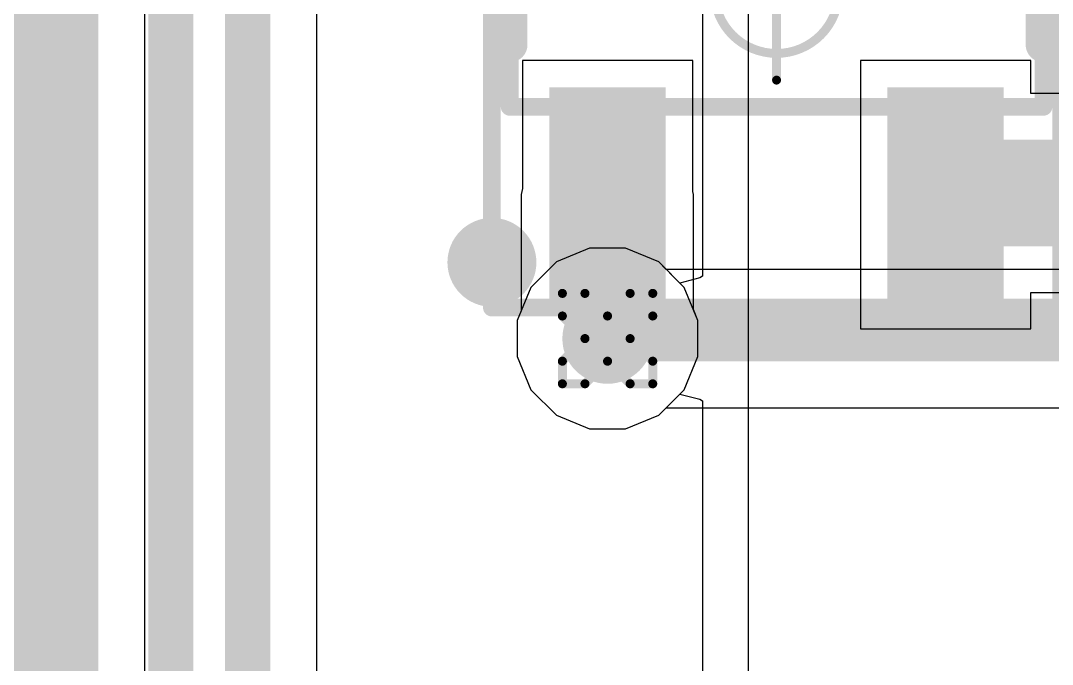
# Model space of a CAD drawing. Header units: inches. Extents: x -13 to 356, y -4 to 120.
# Drawn here: x 3.15 to 8.95, y 11.35 to 14.96 of the extents above; entities that cross this region are included whole.
import ezdxf

# ---------------------------------------------------------------- set-up
doc = ezdxf.new("R2010")
doc.units = ezdxf.units.IN
for name, color, linetype in [('Bottom Layer', 5, 'Continuous'), ('Drill Drawing', 1, 'Continuous'), ('GND', 16, 'Continuous'), ('Mechanical 13', 56, 'Continuous'), ('Mechanical 15', 56, 'Continuous'), ('POWER', 76, 'Continuous'), ('Top Layer', 1, 'Continuous'), ('Top Overlay', 2, 'Continuous'), ('Top Paste', 8, 'Continuous'), ('Top Solder', 216, 'Continuous'), ('Via Holes', 16, 'Continuous')]:
    doc.layers.add(name, color=color, linetype=linetype)

# ---------------------------------------------------------------- blocks, each defined once
blk = doc.blocks.new('SOT23_3L_23')
at = {"layer": 'Top Layer'}
for points in [[(0.225, 0.625), (-0.225, 0.625), (-0.225, 1.625), (0.225, 1.625)], [(-0.725, -1.643), (-1.175, -1.643), (-1.175, -0.643), (-0.725, -0.643)], [(1.175, -1.643), (0.725, -1.643), (0.725, -0.643), (1.175, -0.643)]]:
    blk.add_hatch(color=1, dxfattribs=at).paths.add_polyline_path(points)
at = {"layer": 'Top Paste'}
for points in [[(0.225, 0.625), (-0.225, 0.625), (-0.225, 1.625), (0.225, 1.625)], [(-0.725, -1.643), (-1.175, -1.643), (-1.175, -0.643), (-0.725, -0.643)], [(1.175, -1.643), (0.725, -1.643), (0.725, -0.643), (1.175, -0.643)]]:
    blk.add_hatch(color=8, dxfattribs=at).paths.add_polyline_path(points)
at = {"layer": 'Top Solder'}
for points in [[(0.3266, 0.5234), (-0.3266, 0.5234), (-0.3266, 1.7266), (0.3266, 1.7266)], [(-0.6234, -1.7446), (-1.2766, -1.7446), (-1.2766, -0.5414), (-0.6234, -0.5414)], [(1.2766, -1.7446), (0.6234, -1.7446), (0.6234, -0.5414), (1.2766, -0.5414)]]:
    blk.add_hatch(color=216, dxfattribs=at).paths.add_polyline_path(points)
at = {"layer": 'Mechanical 13'}
for points in [[(-1.5, 0.65, 0.1, 0.1, 0), (1.5, 0.65, 0.1, 0.1, 0)], [(-1.5, -0.65, 0.1, 0.1, 0), (-1.5, 0.65, 0.1, 0.1, 0)], [(1.5, -0.65, 0.1, 0.1, 0), (1.5, 0.65, 0.1, 0.1, 0)], [(-1.5, -0.65, 0.1, 0.1, 0), (1.5, -0.65, 0.1, 0.1, 0)]]:
    blk.add_lwpolyline(points, format="xyseb", dxfattribs=at)
for points in [[(-1.525, 0.65, 0.05, 0.05, 1), (-1.475, 0.65, 0.05, 0.05, 1)], [(-1.525, 0.65, 0.05, 0.05, 1), (-1.475, 0.65, 0.05, 0.05, 1)], [(1.475, 0.65, 0.05, 0.05, 1), (1.525, 0.65, 0.05, 0.05, 1)], [(1.475, 0.65, 0.05, 0.05, 1), (1.525, 0.65, 0.05, 0.05, 1)], [(-1.525, -0.65, 0.05, 0.05, 1), (-1.475, -0.65, 0.05, 0.05, 1)], [(-1.525, -0.65, 0.05, 0.05, 1), (-1.475, -0.65, 0.05, 0.05, 1)], [(1.475, -0.65, 0.05, 0.05, 1), (1.525, -0.65, 0.05, 0.05, 1)], [(1.475, -0.65, 0.05, 0.05, 1), (1.525, -0.65, 0.05, 0.05, 1)]]:
    blk.add_lwpolyline(points, format="xyseb", close=True, dxfattribs=at)
at = {"layer": 'Mechanical 15'}
for points in [[(-1.6, 1.778, 0.1, 0.1, 0), (1.6, 1.778, 0.1, 0.1, 0)], [(-1.6, -1.778, 0.1, 0.1, 0), (-1.6, 1.778, 0.1, 0.1, 0)], [(1.6, -1.778, 0.1, 0.1, 0), (1.6, 1.778, 0.1, 0.1, 0)], [(0, -0.5, 0.05, 0.05, 0), (0, 0.5, 0.05, 0.05, 0)], [(-0.5, 0, 0.05, 0.05, 0), (0.5, 0, 0.05, 0.05, 0)], [(-1.6, -1.778, 0.1, 0.1, 0), (1.6, -1.778, 0.1, 0.1, 0)]]:
    blk.add_lwpolyline(points, format="xyseb", dxfattribs=at)
for points in [[(-1.625, 1.778, 0.05, 0.05, 1), (-1.575, 1.778, 0.05, 0.05, 1)], [(-1.625, 1.778, 0.05, 0.05, 1), (-1.575, 1.778, 0.05, 0.05, 1)], [(1.575, 1.778, 0.05, 0.05, 1), (1.625, 1.778, 0.05, 0.05, 1)], [(1.575, 1.778, 0.05, 0.05, 1), (1.625, 1.778, 0.05, 0.05, 1)], [(-0.0125, 0.5, 0.025, 0.025, 1), (0.0125, 0.5, 0.025, 0.025, 1)], [(0.35, 0, 0.05, 0.05, 1), (-0.35, 0, 0.05, 0.05, 1)], [(-0.5125, 0, 0.025, 0.025, 1), (-0.4875, 0, 0.025, 0.025, 1)], [(-0.3625, 0, 0.025, 0.025, 1), (-0.3375, 0, 0.025, 0.025, 1)], [(0.3375, 0, 0.025, 0.025, 1), (0.3625, 0, 0.025, 0.025, 1)], [(0.4875, 0, 0.025, 0.025, 1), (0.5125, 0, 0.025, 0.025, 1)], [(-0.0125, -0.5, 0.025, 0.025, 1), (0.0125, -0.5, 0.025, 0.025, 1)], [(-1.625, -1.778, 0.05, 0.05, 1), (-1.575, -1.778, 0.05, 0.05, 1)], [(-1.625, -1.778, 0.05, 0.05, 1), (-1.575, -1.778, 0.05, 0.05, 1)], [(1.575, -1.778, 0.05, 0.05, 1), (1.625, -1.778, 0.05, 0.05, 1)], [(1.575, -1.778, 0.05, 0.05, 1), (1.625, -1.778, 0.05, 0.05, 1)]]:
    blk.add_lwpolyline(points, format="xyseb", close=True, dxfattribs=at)
at = {"layer": 'Top Overlay'}
for points in [[(-1.5, -0.3, 0.2, 0.2, 0), (-1.5, 0.7, 0.2, 0.2, 0)], [(-1.5, 0.7, 0.2, 0.2, 0), (-0.7, 0.7, 0.2, 0.2, 0)], [(0.7, 0.7, 0.2, 0.2, 0), (1.5, 0.7, 0.2, 0.2, 0)], [(1.5, -0.3, 0.2, 0.2, 0), (1.5, 0.7, 0.2, 0.2, 0)]]:
    blk.add_lwpolyline(points, format="xyseb", dxfattribs=at)
for points in [[(-1.55, 0.7, 0.1, 0.1, 1), (-1.45, 0.7, 0.1, 0.1, 1)], [(-1.55, 0.7, 0.1, 0.1, 1), (-1.45, 0.7, 0.1, 0.1, 1)], [(-0.75, 0.7, 0.1, 0.1, 1), (-0.65, 0.7, 0.1, 0.1, 1)], [(0.65, 0.7, 0.1, 0.1, 1), (0.75, 0.7, 0.1, 0.1, 1)], [(1.45, 0.7, 0.1, 0.1, 1), (1.55, 0.7, 0.1, 0.1, 1)], [(1.45, 0.7, 0.1, 0.1, 1), (1.55, 0.7, 0.1, 0.1, 1)], [(-1.55, -0.3, 0.1, 0.1, 1), (-1.45, -0.3, 0.1, 0.1, 1)], [(1.45, -0.3, 0.1, 0.1, 1), (1.55, -0.3, 0.1, 0.1, 1)], [(-1.475, -1.524, 0.25, 0.25, 1), (-1.725, -1.524, 0.25, 0.25, 1)], [(-1.7875, -1.524, 0.125, 0.125, 1), (-1.6625, -1.524, 0.125, 0.125, 1)], [(-1.5375, -1.524, 0.125, 0.125, 1), (-1.4125, -1.524, 0.125, 0.125, 1)]]:
    blk.add_lwpolyline(points, format="xyseb", close=True, dxfattribs=at)

msp = doc.modelspace()

# ---------------------------------------------------------------- hatches: boundary and pattern name
at = {"layer": 'Bottom Layer'}
h = msp.add_hatch(color=5, dxfattribs=at)
edge = h.paths.add_edge_path()
edge.add_arc((6.4534, 13.1762), 0.254, 0, 360)
at = {"layer": 'GND'}
h = msp.add_hatch(color=16, dxfattribs=at)
edge = h.paths.add_edge_path()
edge.add_arc((6.4534, 13.1762), 0.254, 0, 360)
at = {"layer": 'POWER'}
h = msp.add_hatch(color=76, dxfattribs=at)
edge = h.paths.add_edge_path()
edge.add_arc((6.4534, 13.1762), 0.254, 0, 360)
at = {"layer": 'Top Layer'}
for points in [[(8.3534, 13.694), (12.557, 13.694), (12.557, 14.294), (8.3534, 14.294)], [(6.6768, 13.9861), (6.2268, 13.9861), (6.2268, 13.1762), (6.6768, 13.1762)]]:
    msp.add_hatch(color=1, dxfattribs=at).paths.add_polyline_path(points)
h = msp.add_hatch(color=1, dxfattribs=at)
edge = h.paths.add_edge_path()
edge.add_arc((6.4534, 13.1762), 0.254, 0, 360)
at = {"layer": 'Via Holes'}
h = msp.add_hatch(color=7, dxfattribs=at)
edge = h.paths.add_edge_path()
edge.add_arc((6.4534, 13.1762), 0.127, 0, 360)

# ---------------------------------------------------------------- linework, layer by layer
at = {"layer": 'Bottom Layer'}
for p, q in [((4.819, 9.1136), (4.819, 15.6131)), ((6.3524, 13.6842), (6.1657, 13.6069)), ((6.5545, 13.6842), (6.3524, 13.6842)), ((6.7412, 13.6069), (6.5545, 13.6842)), ((6.1657, 13.6069), (6.0228, 13.464)), ((6.7834, 13.5647), (6.7412, 13.6069)), ((9.7075, 13.5647), (6.7834, 13.5647)), ((6.0228, 13.464), (5.9454, 13.2772)), ((5.9454, 13.2772), (5.9454, 13.0751)), ((5.9454, 13.0751), (6.0228, 12.8884)), ((6.0228, 12.8884), (6.1657, 12.7455)), ((6.7412, 12.7455), (6.7834, 12.7877)), ((6.7834, 12.7877), (15.6089, 12.7877)), ((6.1657, 12.7455), (6.3524, 12.6682)), ((6.5545, 12.6682), (6.7412, 12.7455)), ((6.3524, 12.6682), (6.5545, 12.6682))]:
    msp.add_line(p, q, dxfattribs=at)
for points in [[(3.2089, 7.231, 0.254, 0.254, 0), (3.2089, 19.5208, 0.254, 0.254, 0)], [(3.9987, 8.8246, 0.254, 0.254, 0), (3.9987, 15.9528, 0.254, 0.254, 0)], [(4.4305, 8.9527, 0.254, 0.254, 0), (4.4305, 15.774, 0.254, 0.254, 0)], [(6.4534, 13.1762, 0.254, 0.254, 0), (15.7698, 13.1762, 0.254, 0.254, 0)]]:
    msp.add_lwpolyline(points, format="xyseb", dxfattribs=at)
msp.add_lwpolyline([(6.3899, 13.1762, 0.127, 0.127, 1), (6.5169, 13.1762, 0.127, 0.127, 1)], format="xyseb", close=True, dxfattribs=at)
at = {"layer": 'Drill Drawing'}
for points in [[(6.1994, 13.3032, 0.0508, 0.0508, 0), (6.1994, 13.4302, 0.0508, 0.0508, 0)], [(6.1994, 13.4302, 0.0508, 0.0508, 0), (6.3264, 13.4302, 0.0508, 0.0508, 0)], [(6.3264, 13.4302, 0.0508, 0.0508, 0), (6.4534, 13.3032, 0.0508, 0.0508, 0)], [(6.4534, 13.3032, 0.0508, 0.0508, 0), (6.5804, 13.4302, 0.0508, 0.0508, 0)], [(6.5804, 13.4302, 0.0508, 0.0508, 0), (6.7074, 13.4302, 0.0508, 0.0508, 0)], [(6.7074, 13.3032, 0.0508, 0.0508, 0), (6.7074, 13.4302, 0.0508, 0.0508, 0)], [(6.1994, 13.3032, 0.0508, 0.0508, 0), (6.3264, 13.1762, 0.0508, 0.0508, 0)], [(6.5804, 13.1762, 0.0508, 0.0508, 0), (6.7074, 13.3032, 0.0508, 0.0508, 0)], [(6.1994, 13.0492, 0.0508, 0.0508, 0), (6.3264, 13.1762, 0.0508, 0.0508, 0)], [(6.5804, 13.1762, 0.0508, 0.0508, 0), (6.7074, 13.0492, 0.0508, 0.0508, 0)], [(6.1994, 12.9222, 0.0508, 0.0508, 0), (6.1994, 13.0492, 0.0508, 0.0508, 0)], [(6.3264, 12.9222, 0.0508, 0.0508, 0), (6.4534, 13.0492, 0.0508, 0.0508, 0)], [(6.4534, 13.0492, 0.0508, 0.0508, 0), (6.5804, 12.9222, 0.0508, 0.0508, 0)], [(6.7074, 12.9222, 0.0508, 0.0508, 0), (6.7074, 13.0492, 0.0508, 0.0508, 0)], [(6.1994, 12.9222, 0.0508, 0.0508, 0), (6.3264, 12.9222, 0.0508, 0.0508, 0)], [(6.5804, 12.9222, 0.0508, 0.0508, 0), (6.7074, 12.9222, 0.0508, 0.0508, 0)]]:
    msp.add_lwpolyline(points, format="xyseb", dxfattribs=at)
for points in [[(6.1867, 13.4302, 0.0254, 0.0254, 1), (6.2121, 13.4302, 0.0254, 0.0254, 1)], [(6.1867, 13.4302, 0.0254, 0.0254, 1), (6.2121, 13.4302, 0.0254, 0.0254, 1)], [(6.3137, 13.4302, 0.0254, 0.0254, 1), (6.3391, 13.4302, 0.0254, 0.0254, 1)], [(6.3137, 13.4302, 0.0254, 0.0254, 1), (6.3391, 13.4302, 0.0254, 0.0254, 1)], [(6.5677, 13.4302, 0.0254, 0.0254, 1), (6.5931, 13.4302, 0.0254, 0.0254, 1)], [(6.5677, 13.4302, 0.0254, 0.0254, 1), (6.5931, 13.4302, 0.0254, 0.0254, 1)], [(6.6947, 13.4302, 0.0254, 0.0254, 1), (6.7201, 13.4302, 0.0254, 0.0254, 1)], [(6.6947, 13.4302, 0.0254, 0.0254, 1), (6.7201, 13.4302, 0.0254, 0.0254, 1)], [(6.1867, 13.3032, 0.0254, 0.0254, 1), (6.2121, 13.3032, 0.0254, 0.0254, 1)], [(6.1867, 13.3032, 0.0254, 0.0254, 1), (6.2121, 13.3032, 0.0254, 0.0254, 1)], [(6.4407, 13.3032, 0.0254, 0.0254, 1), (6.4661, 13.3032, 0.0254, 0.0254, 1)], [(6.4407, 13.3032, 0.0254, 0.0254, 1), (6.4661, 13.3032, 0.0254, 0.0254, 1)], [(6.6947, 13.3032, 0.0254, 0.0254, 1), (6.7201, 13.3032, 0.0254, 0.0254, 1)], [(6.6947, 13.3032, 0.0254, 0.0254, 1), (6.7201, 13.3032, 0.0254, 0.0254, 1)], [(6.3137, 13.1762, 0.0254, 0.0254, 1), (6.3391, 13.1762, 0.0254, 0.0254, 1)], [(6.3137, 13.1762, 0.0254, 0.0254, 1), (6.3391, 13.1762, 0.0254, 0.0254, 1)], [(6.5677, 13.1762, 0.0254, 0.0254, 1), (6.5931, 13.1762, 0.0254, 0.0254, 1)], [(6.5677, 13.1762, 0.0254, 0.0254, 1), (6.5931, 13.1762, 0.0254, 0.0254, 1)], [(6.1867, 13.0492, 0.0254, 0.0254, 1), (6.2121, 13.0492, 0.0254, 0.0254, 1)], [(6.1867, 13.0492, 0.0254, 0.0254, 1), (6.2121, 13.0492, 0.0254, 0.0254, 1)], [(6.4407, 13.0492, 0.0254, 0.0254, 1), (6.4661, 13.0492, 0.0254, 0.0254, 1)], [(6.4407, 13.0492, 0.0254, 0.0254, 1), (6.4661, 13.0492, 0.0254, 0.0254, 1)], [(6.6947, 13.0492, 0.0254, 0.0254, 1), (6.7201, 13.0492, 0.0254, 0.0254, 1)], [(6.6947, 13.0492, 0.0254, 0.0254, 1), (6.7201, 13.0492, 0.0254, 0.0254, 1)], [(6.1867, 12.9222, 0.0254, 0.0254, 1), (6.2121, 12.9222, 0.0254, 0.0254, 1)], [(6.1867, 12.9222, 0.0254, 0.0254, 1), (6.2121, 12.9222, 0.0254, 0.0254, 1)], [(6.3137, 12.9222, 0.0254, 0.0254, 1), (6.3391, 12.9222, 0.0254, 0.0254, 1)], [(6.3137, 12.9222, 0.0254, 0.0254, 1), (6.3391, 12.9222, 0.0254, 0.0254, 1)], [(6.5677, 12.9222, 0.0254, 0.0254, 1), (6.5931, 12.9222, 0.0254, 0.0254, 1)], [(6.5677, 12.9222, 0.0254, 0.0254, 1), (6.5931, 12.9222, 0.0254, 0.0254, 1)], [(6.6947, 12.9222, 0.0254, 0.0254, 1), (6.7201, 12.9222, 0.0254, 0.0254, 1)], [(6.6947, 12.9222, 0.0254, 0.0254, 1), (6.7201, 12.9222, 0.0254, 0.0254, 1)]]:
    msp.add_lwpolyline(points, format="xyseb", close=True, dxfattribs=at)
at = {"layer": 'GND'}
for p, q in [((6.3524, 13.6842), (6.1657, 13.6069)), ((6.5545, 13.6842), (6.3524, 13.6842)), ((6.7412, 13.6069), (6.5545, 13.6842)), ((6.1657, 13.6069), (6.0228, 13.464)), ((6.8841, 13.464), (6.7412, 13.6069)), ((6.0228, 13.464), (5.9454, 13.2772)), ((6.9614, 13.2772), (6.8841, 13.464)), ((5.9454, 13.2772), (5.9454, 13.0751)), ((6.9614, 13.0751), (6.9614, 13.2772)), ((5.9454, 13.0751), (6.0228, 12.8884)), ((6.8841, 12.8884), (6.9614, 13.0751)), ((6.0228, 12.8884), (6.1657, 12.7455)), ((6.7412, 12.7455), (6.8841, 12.8884)), ((6.1657, 12.7455), (6.3524, 12.6682)), ((6.5545, 12.6682), (6.7412, 12.7455)), ((6.3524, 12.6682), (6.5545, 12.6682))]:
    msp.add_line(p, q, dxfattribs=at)
at = {"layer": 'POWER'}
for p, q in [((6.9875, 16.7973), (6.9875, 13.5265)), ((7.2465, 7.6153), (7.2465, 16.7973)), ((6.3524, 13.6842), (6.1657, 13.6069)), ((6.5545, 13.6842), (6.3524, 13.6842)), ((6.7412, 13.6069), (6.5545, 13.6842)), ((6.1657, 13.6069), (6.0228, 13.464)), ((6.8605, 13.4876), (6.7412, 13.6069)), ((6.9714, 13.5168), (6.8605, 13.4876)), ((6.9875, 13.5265), (6.9714, 13.5168)), ((6.0228, 13.464), (5.9454, 13.2772)), ((5.9454, 13.2772), (5.9454, 13.0751)), ((5.9454, 13.0751), (6.0228, 12.8884)), ((6.0228, 12.8884), (6.1657, 12.7455)), ((6.7412, 12.7455), (6.8605, 12.8648)), ((6.8605, 12.8648), (6.9714, 12.8356)), ((6.9714, 12.8356), (6.9875, 12.8259)), ((6.9875, 12.8259), (6.9875, 7.8743)), ((6.1657, 12.7455), (6.3524, 12.6682)), ((6.5545, 12.6682), (6.7412, 12.7455)), ((6.3524, 12.6682), (6.5545, 12.6682))]:
    msp.add_line(p, q, dxfattribs=at)
at = {"layer": 'Top Layer'}
for p, q in [((3.8523, 9.9877), (3.8523, 17.4493)), ((6.9324, 14.7397), (5.9744, 14.7397)), ((5.9744, 14.7397), (5.9744, 14.0192)), ((6.9324, 14.0031), (6.9324, 14.7397)), ((8.8324, 14.7397), (7.8744, 14.7397)), ((7.8744, 14.7397), (7.8744, 13.2317)), ((8.8324, 14.553), (8.8324, 14.7397)), ((9.2764, 14.553), (8.8324, 14.553)), ((5.9744, 14.0192), (5.9679, 13.9861)), ((5.9679, 13.9861), (5.9679, 13.3314)), ((6.9358, 13.9861), (6.9324, 14.0031)), ((6.9358, 13.3391), (6.9358, 13.9861)), ((8.8324, 13.2317), (8.8324, 13.435)), ((8.8324, 13.435), (10.993, 13.435)), ((6.9614, 13.2772), (6.9358, 13.3391)), ((5.9679, 13.3314), (5.9454, 13.2772)), ((5.9454, 13.2772), (5.9454, 13.0751)), ((6.9614, 13.0751), (6.9614, 13.2772)), ((7.8744, 13.2317), (8.8324, 13.2317)), ((5.9454, 13.0751), (6.0228, 12.8884)), ((6.8841, 12.8884), (6.9614, 13.0751)), ((6.0228, 12.8884), (6.1657, 12.7455)), ((6.7412, 12.7455), (6.8841, 12.8884)), ((6.1657, 12.7455), (6.3524, 12.6682)), ((6.5545, 12.6682), (6.7412, 12.7455)), ((6.3524, 12.6682), (6.5545, 12.6682))]:
    msp.add_line(p, q, dxfattribs=at)
msp.add_lwpolyline([(3.4379, 9.9877, 0.3048, 0.3048, 0), (3.4379, 26.162, 0.3048, 0.3048, 0)], format="xyseb", dxfattribs=at)

# ---------------------------------------------------------------- block references
msp.add_blockref('SOT23_3L_23', (7.4034, 15.1287))

doc.saveas('drawing.dxf')
